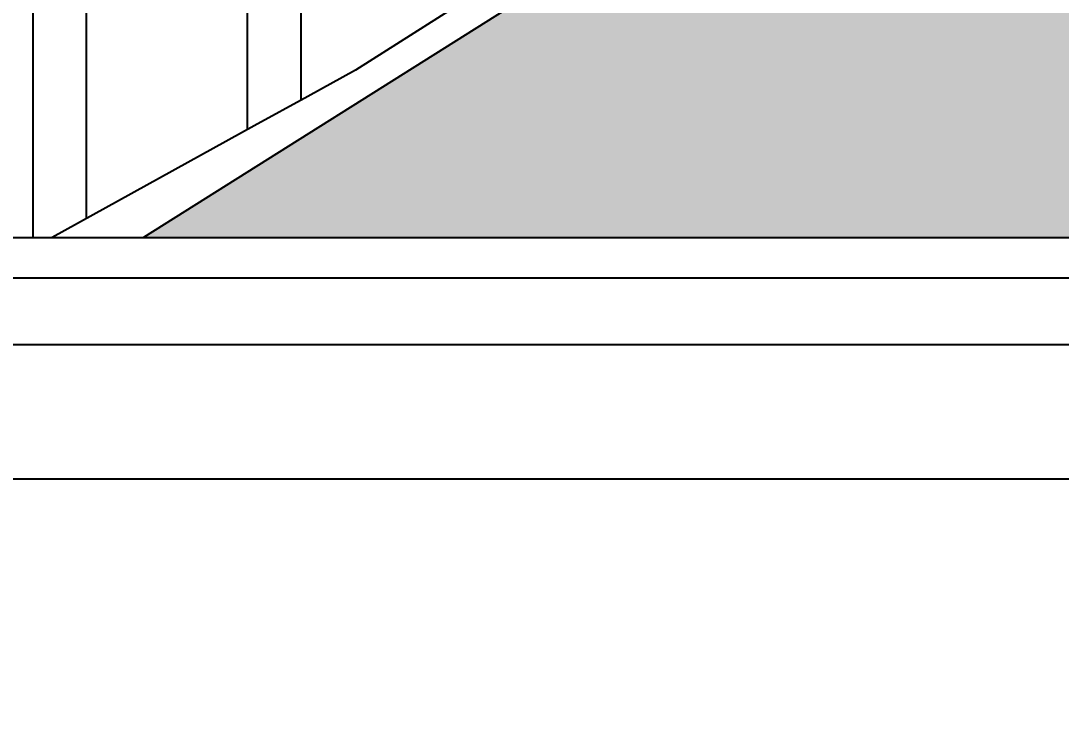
# Model space of a CAD drawing. Extents: x 396092 to 455492, y 17293 to 132793.
# Drawn here: x 404483 to 405260, y 45077 to 45592 of the extents above; entities that cross this region are included whole.
import ezdxf

# ---------------------------------------------------------------- set-up
doc = ezdxf.new("R2010")
doc.units = 0
doc.header["$LTSCALE"] = 1000
doc.header["$MEASUREMENT"] = 0
doc.layers.add('MU', color=34, linetype='Continuous')
doc.layers.add('PUB_DIM', color=3, linetype='Continuous')
doc.styles.add('_TCH_DIM_T3', font='SIMPLEX', dxfattribs={"width": 0.705882, "bigfont": 'GBCBIG'})
doc.dimstyles.new('_TCH_ARCH&&50', dxfattribs={"dimtxt": 148.75, "dimasz": 50, "dimexe": 125, "dimexo": 150, "dimgap": 63.125, "dimtad": 1, "dimdec": 0, "dimzin": 0, "dimdsep": 46, "dimtxsty": '_TCH_DIM_T3', "dimblk": 'ARCHTICK', "dimcen": 0.09, "dimclrt": 7, "dimazin": 2, "dimtfac": 1, "dimtdec": 0, "dimtix": 1, "dimtmove": 2, "dimatfit": 3, "dimfxl": 1, "dimtolj": 1, "dimtzin": 0, "dimarcsym": 0})

# ---------------------------------------------------------------- blocks, each defined once
blk = doc.blocks.new('_ArchTick')
at = {"color": 0, "linetype": 'ByBlock', "const_width": 0.4}
blk.add_lwpolyline([(-0.5, -0.5), (0.5, 0.5)], dxfattribs=at)
blk = doc.blocks.new('*D66')
at = {"layer": 'Defpoints', "color": 0, "transparency": 16777216}
for p in [(403752.73, 45358.06), (406552.73, 45358.06), (406552.73, 44608.97)]:
    blk.add_point(p, dxfattribs=at)
at = {"layer": 'PUB_DIM', "color": 0, "lineweight": -2, "transparency": 16777216}
for p, q in [((403752.73, 45208.06), (403752.73, 44483.97)), ((406552.73, 45208.06), (406552.73, 44483.97)), ((403752.73, 44608.97), (406552.73, 44608.97))]:
    blk.add_line(p, q, dxfattribs=at)
at = {"layer": 'PUB_DIM', "color": 0, "lineweight": -2, "transparency": 16777216, "xscale": 50, "yscale": 50, "zscale": 50, "rotation": 180}
blk.add_blockref('_ArchTick', (403752.73, 44608.97), dxfattribs=at)
at = {"layer": 'PUB_DIM', "color": 0, "lineweight": -2, "transparency": 16777216, "xscale": 50, "yscale": 50, "zscale": 50}
blk.add_blockref('_ArchTick', (406552.73, 44608.97), dxfattribs=at)
at = {"layer": 'PUB_DIM', "color": 7, "transparency": 16777216, "insert": (405152.73, 44746.47), "char_height": 148.75, "attachment_point": 5, "style": '_TCH_DIM_T3'}
blk.add_mtext('\\A1;2800', dxfattribs=at)

msp = doc.modelspace()

# ---------------------------------------------------------------- hatches: boundary and pattern name
h = msp.add_hatch()
h.set_pattern_fill('HEX', color=8, scale=20)
h.set_pattern_definition([(0, (0, 0), (0, 32.99556), [19.05, -38.1]), (120, (0, 0), (-28.5749932, -16.49778), [19.05, -38.1]), (60, (19.05, 0), (-28.5749932, 16.49778), [19.05, -38.1])])
h.paths.add_polyline_path([(401867.03, 45664.46), (401773.79, 45699.95), (401677.86, 45730.13), (401579.66, 45754.86), (401479.66, 45774.02), (401378.32, 45787.54), (401276.1, 45795.33), (401173.47, 45797.38), (401070.91, 45793.66), (400968.9, 45784.21), (400877.73, 45770.52), (400877.73, 45430.76), (402285.62, 45430.76), (402043.68, 45578.22), (401957.13, 45623.82)])
h.paths.add_polyline_path([(402542.57, 46007.31), (402071.75, 46225.76), (401368.49, 46225.76), (401352.03, 46225.76), (401921.23, 45954.31), (402082.39, 45889.15), (402248.57, 45833.24), (402418.99, 45786.84), (402592.85, 45750.18), (402769.33, 45723.42), (402947.61, 45706.68), (403126.87, 45700.05), (403241.16, 45702.24), (403355, 45710.8), (403627.73, 45746.74), (403627.73, 45909.62), (403373.59, 45879.35), (403278.59, 45873.24), (403183.32, 45872.28), (403088.17, 45876.47), (402993.56, 45885.8), (402899.89, 45900.22), (402807.57, 45919.68), (402716.98, 45944.09), (402628.53, 45973.34)])
h.paths.add_polyline_path([(403627.73, 46225.76), (402151.09, 46225.76), (402512.87, 46044.04), (402600.6, 46006.56), (402691.26, 45974.18), (402784.41, 45947.04), (402879.61, 45925.27), (402976.39, 45908.99), (403074.31, 45898.26), (403172.89, 45893.15), (403271.66, 45893.67), (403370.15, 45899.81), (403627.73, 45930.78)])
h.paths.add_polyline_path([(404426.53, 46225.76), (404411.06, 46225.76), (403777.73, 46225.76), (403777.73, 45931.86), (403827.42, 45943.32), (403898.92, 45963.33), (403968.66, 45987.19), (404036.35, 46014.8), (404101.7, 46046.02)])
h.paths.add_polyline_path([(404408.62, 46010.42), (404709.05, 46225.76), (404466.7, 46225.76), (404120.91, 46031.59), (404052.82, 45998.66), (403982.2, 45969.6), (403909.37, 45944.52), (403834.66, 45923.55), (403777.73, 45910.53), (403777.73, 45746.75), (403883.34, 45772.6), (403996.07, 45807.56), (404105.5, 45849.05), (404211.09, 45896.86), (404312.3, 45950.74)])
h.paths.add_polyline_path([(406277.34, 45660.27), (406182.81, 45702.62), (406084.8, 45739.18), (405983.83, 45769.76), (405880.44, 45794.19), (405800.08, 45808.19), (405718.74, 45817.59), (405636.81, 45822.35), (405554.68, 45822.44), (405472.74, 45817.86), (405391.38, 45808.64), (405310.97, 45794.81), (405231.91, 45776.45), (405150.42, 45752.15), (405071.4, 45722.79), (404995.32, 45688.56), (404922.61, 45649.65), (404574.92, 45430.76), (406527.73, 45430.76), (406527.73, 45527.79)])

# ---------------------------------------------------------------- linework, layer by layer
for points in [[(434627.73, 45350.76), (400427.73, 45350.76)], [(400427.73, 45250.76), (434927.73, 45250.76)]]:
    msp.add_lwpolyline(points)
at = {"layer": 'MU', "color": 37}
for p, q in [((404692.49, 45533.27), (404692.49, 46194.95)), ((404652.49, 45511.18), (404652.49, 46164.6)), ((404532.49, 45444.92), (404532.49, 46073.54)), ((404492.49, 45430.76), (404492.49, 46043.19)), ((404922.61, 45649.65), (404574.92, 45430.76)), ((404817.49, 45609.33), (404732.99, 45555.64)), ((404732.99, 45555.64), (404697.49, 45536.03)), ((404697.49, 45536.03), (404657.49, 45513.94)), ((404657.49, 45513.94), (404506.85, 45430.76)), ((404336.18, 45430.76), (406527.73, 45430.76)), ((403777.73, 45400.76), (406527.73, 45400.76)), ((406527.73, 45350.76), (403777.73, 45350.76))]:
    msp.add_line(p, q, dxfattribs=at)

# ---------------------------------------------------------------- dimensions: what is measured, and where the dimension line sits
at = {"layer": 'PUB_DIM'}
dim = msp.add_aligned_dim(p1=(403752.73, 45358.06), p2=(406552.73, 45358.06), distance=-749.09, dimstyle='_TCH_ARCH&&50', dxfattribs=at)
dim.commit()
dim.dimension.update_dxf_attribs({"geometry": '*D66', "text_midpoint": (405152.73, 44746.47)})

doc.saveas('drawing.dxf')
